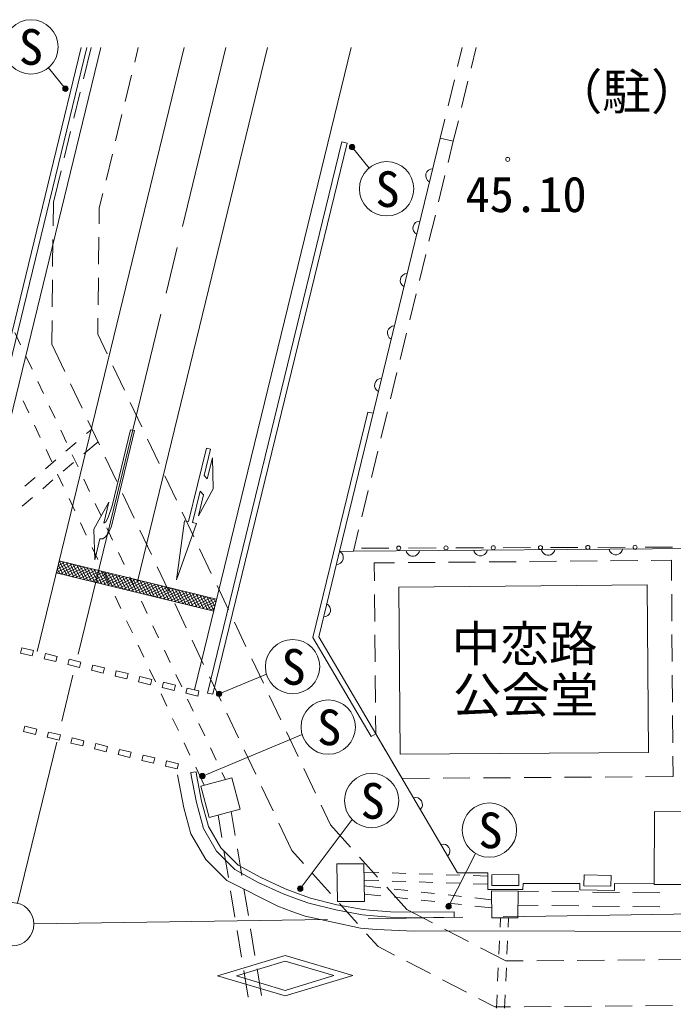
# Model space of a CAD drawing. Units: millimetres, scale not verified. Extents: x 40000 to 680000, y 20000 to 380000.
# Drawn here: x 535693 to 559882, y 283411 to 320003 of the extents above; entities that cross this region are included whole.
import ezdxf
from ezdxf.enums import TextEntityAlignment as Align

# ---------------------------------------------------------------- set-up
doc = ezdxf.new("R2010")
doc.units = ezdxf.units.MM
doc.header["$LTSCALE"] = 1000
doc.linetypes.add('CHAIN', pattern=[18.5, 12, -1.5, 3.5, -1.5])
for name, color, linetype, lineweight in [('M-BGD', 7, 'Continuous', 13), ('M-BMK', 2, 'CHAIN', 13), ('M-BMK-SRVR', 3, 'Continuous', 13), ('M-STR-STRC', 7, 'Continuous', 13)]:
    doc.layers.add(name, color=color, linetype=linetype, lineweight=lineweight)
doc.styles.add('ＭＳ ゴシック', font='')
doc.styles.get('ＭＳ ゴシック').set_extended_font_data('MS Gothic')

msp = doc.modelspace()

# ---------------------------------------------------------------- linework, layer by layer
at = {"layer": 'M-BGD'}
for p, q in [((532737, 297494), (537971, 318971)), ((532932, 297447), (538177, 318971)), ((536331, 309285), (538692, 318971)), ((536332, 296618), (541779, 318971)), ((538049, 317813), (538331, 318971)), ((539950, 318434), (540081, 318971)), ((540052, 299211), (544867, 318971)), ((543323, 318971), (541711, 312355)), ((542162, 295198), (547955, 318971)), ((551901, 318270), (552072, 318971)), ((552401, 318211), (552587, 318971)), ((539595, 316977), (539832, 317949)), ((551546, 316812), (551783, 317784)), ((552046, 316753), (552283, 317725)), ((537694, 316355), (537931, 317327)), ((539240, 315520), (539477, 316491)), ((551257, 315625), (551428, 316327)), ((551742, 315507), (551928, 316267)), ((537339, 314898), (537576, 315870)), ((542647, 295079), (547619, 315482)), ((542842, 295032), (547814, 315435)), ((547528, 300324), (551257, 315625)), ((547814, 315435), (547619, 315482)), ((551257, 315625), (551742, 315507)), ((551550, 314718), (551742, 315507)), ((538885, 314062), (539122, 315034)), ((536938, 313254), (537220, 314412)), ((551195, 313261), (551432, 314233)), ((536928, 312374), (536938, 313254)), ((538636, 313040), (538767, 313577)), ((538629, 312454), (538636, 313040)), ((550840, 311804), (551077, 312775)), ((536910, 310874), (536922, 311874)), ((538611, 310954), (538623, 311954)), ((541521, 311578), (541107, 309877)), ((550485, 310346), (550722, 311318)), ((536893, 309374), (536904, 310374)), ((538594, 309454), (538605, 310454)), ((550130, 308889), (550366, 309860)), ((533418, 297329), (536331, 309285)), ((536876, 307995), (536887, 308875)), ((538581, 308368), (538588, 308954)), ((540918, 309100), (539305, 302484)), ((535507, 308426), (535721, 307974)), ((538925, 307642), (538581, 308368)), ((549775, 307432), (550011, 308403)), ((537358, 306980), (536876, 307995)), ((535934, 307521), (536147, 307069)), ((539568, 306287), (539139, 307191)), ((549419, 305974), (549656, 306946)), ((536360, 306617), (536573, 306164)), ((538000, 305624), (537572, 306528)), ((536026, 305447), (535813, 305900)), ((536786, 305712), (536999, 305260)), ((540210, 304932), (539782, 305835)), ((546545, 297134), (548579, 305481)), ((548579, 305481), (548773, 305434)), ((549064, 304517), (549301, 305488)), ((536452, 304543), (536239, 304995)), ((538367, 304852), (538166, 304681)), ((538643, 304269), (538215, 305172)), ((539798, 304828), (539944, 304793)), ((537212, 304807), (537425, 304355)), ((540853, 303576), (540424, 304480)), ((536878, 303638), (536665, 304090)), ((537785, 304357), (537404, 304033)), ((538589, 304384), (538065, 303939)), ((537638, 303903), (537851, 303450)), ((539286, 302913), (538857, 303817)), ((548709, 303059), (548946, 304031)), ((537023, 303709), (536643, 303385)), ((537684, 303615), (537304, 303291)), ((536262, 303061), (535881, 302737)), ((537304, 302733), (537091, 303186)), ((538064, 302998), (538277, 302546)), ((541496, 302221), (541067, 303124)), ((536923, 302967), (536542, 302643)), ((536161, 302319), (535780, 301995)), ((537730, 301829), (537517, 302281)), ((539305, 302484), (537852, 296519)), ((539928, 301558), (539500, 302462)), ((548354, 301602), (548591, 302574)), ((538490, 302093), (538703, 301641)), ((542138, 300866), (541710, 301769)), ((538156, 300924), (537943, 301376)), ((538916, 301189), (539130, 300736)), ((540571, 300203), (540143, 301106)), ((548043, 300328), (548236, 301116)), ((538582, 300019), (538369, 300472)), ((548045, 300335), (561514, 300437)), ((549353, 300443), (548338, 300439)), ((551103, 300450), (550088, 300446)), ((552853, 300456), (551838, 300452)), ((554603, 300463), (553588, 300459)), ((556353, 300470), (555338, 300466)), ((558103, 300477), (557088, 300473)), ((559853, 300483), (558838, 300479)), ((539343, 300284), (539556, 299832)), ((542781, 299510), (542352, 300414)), ((546758, 297165), (547528, 300324)), ((547528, 300324), (548043, 300328)), ((549993, 300350), (550014, 300290)), ((550014, 300290), (550044, 300240)), ((550044, 300240), (550095, 300191)), ((550095, 300191), (550145, 300161)), ((550145, 300161), (550205, 300141)), ((550205, 300141), (550285, 300142)), ((550285, 300142), (550345, 300162)), ((550345, 300162), (550395, 300193)), ((550395, 300193), (550444, 300243)), ((550444, 300243), (550474, 300293)), ((550474, 300293), (550493, 300354)), ((552498, 300369), (552518, 300309)), ((552518, 300309), (552549, 300259)), ((552549, 300259), (552599, 300209)), ((552599, 300209), (552649, 300180)), ((552649, 300180), (552710, 300160)), ((552710, 300160), (552790, 300161)), ((552790, 300161), (552849, 300181)), ((552849, 300181), (552899, 300212)), ((552899, 300212), (552949, 300262)), ((552949, 300262), (552978, 300312)), ((552978, 300312), (552998, 300372)), ((555002, 300388), (555023, 300328)), ((555023, 300328), (555053, 300278)), ((555053, 300278), (555104, 300228)), ((555104, 300228), (555154, 300199)), ((555154, 300199), (555214, 300179)), ((555214, 300179), (555294, 300180)), ((555294, 300180), (555354, 300200)), ((555354, 300200), (555404, 300231)), ((555404, 300231), (555453, 300281)), ((555453, 300281), (555483, 300331)), ((555483, 300331), (555502, 300391)), ((557507, 300407), (557527, 300347)), ((557527, 300347), (557558, 300297)), ((557558, 300297), (557608, 300247)), ((557608, 300247), (557658, 300218)), ((557658, 300218), (557718, 300198)), ((557718, 300198), (557798, 300199)), ((557798, 300199), (557858, 300219)), ((557858, 300219), (557908, 300250)), ((557908, 300250), (557958, 300300)), ((557958, 300300), (557987, 300350)), ((557987, 300350), (558007, 300410)), ((537640, 299851), (537042, 299533)), ((537494, 299886), (537074, 299663)), ((537348, 299922), (537106, 299793)), ((537303, 299470), (537114, 299825)), ((537202, 299957), (537138, 299923)), ((537149, 299970), (542978, 298550)), ((537433, 299438), (537150, 299970)), ((537786, 299815), (537189, 299497)), ((537563, 299406), (537280, 299938)), ((537932, 299779), (537335, 299462)), ((537693, 299375), (537410, 299907)), ((538078, 299744), (537481, 299426)), ((537823, 299343), (537540, 299875)), ((538225, 299708), (537627, 299391)), ((537953, 299311), (537670, 299843)), ((538083, 299279), (537800, 299811)), ((538213, 299248), (537930, 299780)), ((538343, 299216), (538061, 299748)), ((538473, 299184), (538191, 299716)), ((541214, 298847), (540785, 299751)), ((548816, 299895), (549566, 299902)), ((548822, 299232), (548816, 299895)), ((550066, 299907), (551066, 299916)), ((551566, 299920), (552566, 299929)), ((553066, 299934), (554066, 299942)), ((554566, 299947), (555566, 299956)), ((556066, 299960), (557066, 299969)), ((557566, 299974), (558566, 299983)), ((559066, 299987), (559816, 299994)), ((559816, 299994), (559822, 299242)), ((537042, 299533), (542872, 298112)), ((537173, 299501), (537078, 299679)), ((538371, 299673), (537773, 299355)), ((538517, 299637), (537919, 299319)), ((538663, 299601), (538065, 299284)), ((538809, 299566), (538211, 299248)), ((538603, 299153), (538321, 299685)), ((538955, 299530), (538357, 299213)), ((538734, 299121), (538451, 299653)), ((539101, 299495), (538504, 299177)), ((538864, 299089), (538581, 299621)), ((539247, 299459), (538650, 299141)), ((538994, 299058), (538711, 299590)), ((539009, 299115), (538796, 299567)), ((539393, 299423), (538796, 299106)), ((539124, 299026), (538841, 299558)), ((539540, 299388), (538942, 299070)), ((539254, 298994), (538971, 299526)), ((539686, 299352), (539088, 299035)), ((539384, 298962), (539101, 299494)), ((539514, 298931), (539231, 299463)), ((539644, 298899), (539361, 299431)), ((539774, 298867), (539491, 299399)), ((539904, 298836), (539622, 299368)), ((540034, 298804), (539752, 299336)), ((539769, 299379), (539982, 298927)), ((539832, 299316), (539234, 298999)), ((539978, 299281), (539380, 298963)), ((540124, 299245), (539526, 298928)), ((540270, 299210), (539672, 298892)), ((540416, 299174), (539819, 298857)), ((540164, 298772), (539882, 299304)), ((540562, 299138), (539965, 298821)), ((540295, 298741), (540012, 299273)), ((540708, 299103), (540111, 298785)), ((540425, 298709), (540142, 299241)), ((540855, 299067), (540257, 298750)), ((540555, 298677), (540272, 299209)), ((540685, 298645), (540402, 299178)), ((541001, 299032), (540403, 298714)), ((540815, 298614), (540532, 299146)), ((541147, 298996), (540549, 298678)), ((540945, 298582), (540662, 299114)), ((541293, 298960), (540695, 298643)), ((541075, 298550), (540792, 299082)), ((541205, 298519), (540922, 299051)), ((541335, 298487), (541052, 299019)), ((541465, 298455), (541183, 298987)), ((543424, 298155), (542995, 299058)), ((549723, 299004), (558923, 299086)), ((549723, 299004), (549769, 292815)), ((558969, 292883), (558923, 299086)), ((539435, 298210), (539222, 298662)), ((541439, 298925), (540841, 298607)), ((541585, 298889), (540987, 298572)), ((541731, 298854), (541134, 298536)), ((541877, 298818), (541280, 298500)), ((541595, 298424), (541313, 298956)), ((542023, 298782), (541426, 298465)), ((541725, 298392), (541443, 298924)), ((542170, 298747), (541572, 298429)), ((541856, 298360), (541573, 298892)), ((541986, 298328), (541703, 298861)), ((542316, 298711), (541718, 298394)), ((542116, 298297), (541833, 298829)), ((542462, 298676), (541864, 298358)), ((542246, 298265), (541963, 298797)), ((542608, 298640), (542010, 298322)), ((542376, 298233), (542093, 298765)), ((542754, 298604), (542156, 298287)), ((542506, 298202), (542223, 298734)), ((542636, 298170), (542353, 298702)), ((542766, 298138), (542483, 298670)), ((542879, 298140), (542613, 298639)), ((542914, 298286), (542744, 298607)), ((548835, 297732), (548826, 298732)), ((559825, 298742), (559833, 297742)), ((540195, 298475), (540408, 298022)), ((541856, 297492), (541428, 298396)), ((542900, 298569), (542302, 298251)), ((542964, 298489), (542449, 298216)), ((542932, 298359), (542595, 298180)), ((542900, 298229), (542741, 298144)), ((542950, 298432), (542874, 298575)), ((539861, 297305), (539648, 297758)), ((540621, 297570), (540834, 297118)), ((544066, 296800), (543638, 297703)), ((546545, 297134), (548699, 293468)), ((546758, 297165), (551894, 288426)), ((548848, 296232), (548840, 297232)), ((559836, 297242), (559844, 296242)), ((540287, 296401), (540074, 296853)), ((542499, 296137), (542071, 297040)), ((535721, 296561), (535768, 296756)), ((535721, 296561), (536158, 296455)), ((535768, 296756), (536206, 296649)), ((536158, 296455), (536206, 296649)), ((536596, 296348), (536643, 296543)), ((536643, 296543), (537080, 296436)), ((537033, 296242), (537080, 296436)), ((541047, 296665), (541260, 296213)), ((536596, 296348), (537033, 296242)), ((537470, 296135), (537517, 296330)), ((537470, 296135), (537907, 296029)), ((537517, 296330), (537954, 296223)), ((537907, 296029), (537954, 296223)), ((538344, 295922), (538392, 296116)), ((538392, 296116), (538829, 296010)), ((544709, 295444), (544280, 296348)), ((537662, 295741), (537248, 294041)), ((538344, 295922), (538782, 295816)), ((538782, 295816), (538829, 296010)), ((539219, 295709), (539266, 295903)), ((539219, 295709), (539656, 295603)), ((539266, 295903), (539703, 295797)), ((539656, 295603), (539703, 295797)), ((540093, 295496), (540141, 295690)), ((540141, 295690), (540578, 295584)), ((540713, 295496), (540500, 295948)), ((541473, 295761), (541686, 295308)), ((543142, 294781), (542713, 295685)), ((548861, 294732), (548853, 295732)), ((559848, 295742), (559855, 294742)), ((540093, 295496), (540530, 295389)), ((540530, 295389), (540578, 295584)), ((540968, 295283), (541015, 295477)), ((541015, 295477), (541452, 295371)), ((541405, 295176), (541452, 295371)), ((541139, 294592), (540926, 295044)), ((540968, 295283), (541405, 295176)), ((541842, 295070), (541889, 295264)), ((541842, 295070), (542279, 294963)), ((541889, 295264), (542327, 295158)), ((542279, 294963), (542327, 295158)), ((542842, 295032), (542647, 295079)), ((545352, 294089), (544923, 294992)), ((541899, 294856), (542112, 294404)), ((543784, 293426), (543356, 294330)), ((548871, 293569), (548866, 294232)), ((559859, 294242), (559866, 293242)), ((535836, 293653), (535883, 293848)), ((535883, 293848), (536320, 293741)), ((541565, 293687), (541352, 294139)), ((542325, 293951), (542539, 293499)), ((535836, 293653), (536273, 293547)), ((536273, 293547), (536320, 293741)), ((536710, 293440), (536758, 293634)), ((536758, 293634), (537195, 293528)), ((537147, 293334), (537195, 293528)), ((545994, 292733), (545566, 293637)), ((548699, 293468), (548871, 293569)), ((549231, 292958), (548871, 293569)), ((537059, 293264), (535605, 287298)), ((536710, 293440), (537147, 293334)), ((537585, 293227), (537632, 293421)), ((537585, 293227), (538022, 293121)), ((537632, 293421), (538069, 293315)), ((538022, 293121), (538069, 293315)), ((538459, 293014), (538506, 293208)), ((538506, 293208), (538944, 293102)), ((541992, 292782), (541778, 293235)), ((538459, 293014), (538896, 292907)), ((538896, 292907), (538944, 293102)), ((539333, 292801), (539381, 292995)), ((539333, 292801), (539771, 292694)), ((539381, 292995), (539818, 292889)), ((539771, 292694), (539818, 292889)), ((540208, 292588), (540255, 292782)), ((540255, 292782), (540692, 292676)), ((542752, 293047), (542965, 292594)), ((544427, 292071), (543999, 292974)), ((558969, 292883), (549769, 292815)), ((559870, 292742), (559876, 291990)), ((540208, 292588), (540645, 292481)), ((540645, 292481), (540692, 292676)), ((541082, 292375), (541130, 292569)), ((541082, 292375), (541519, 292268)), ((541130, 292569), (541567, 292463)), ((541519, 292268), (541567, 292463)), ((549843, 291915), (549484, 292527)), ((542518, 291664), (542205, 292330)), ((543178, 292142), (543303, 291876)), ((546637, 291378), (546208, 292282)), ((550860, 291923), (549843, 291915)), ((552359, 291934), (551360, 291927)), ((553859, 291945), (552859, 291938)), ((555359, 291957), (554359, 291949)), ((556859, 291968), (555859, 291960)), ((558359, 291979), (557359, 291971)), ((559876, 291990), (558859, 291983)), ((545070, 290715), (544641, 291619)), ((547195, 290201), (546851, 290926)), ((543171, 289736), (543034, 290565)), ((543667, 289802), (543519, 290696)), ((559178, 287997), (559191, 290688)), ((559191, 290688), (561049, 290680)), ((545765, 289248), (545284, 290264)), ((547938, 289375), (547195, 290201)), ((543415, 288256), (543252, 289242)), ((543911, 288322), (543748, 289309)), ((546193, 288773), (545765, 289248)), ((547435, 288753), (548435, 288762)), ((547452, 287356), (547435, 288753)), ((548941, 288260), (548272, 289003)), ((548435, 288762), (548452, 287362)), ((547196, 287658), (546527, 288401)), ((548439, 288454), (548980, 288437)), ((549480, 288420), (549979, 288404)), ((550479, 288388), (550979, 288371)), ((551479, 288355), (551978, 288339)), ((553019, 288424), (551894, 288426)), ((553019, 288424), (553020, 287804)), ((553169, 288355), (554169, 288356)), ((553170, 287955), (553169, 288355)), ((554169, 288356), (554170, 287956)), ((556577, 287947), (556587, 288347)), ((556587, 288347), (557586, 288324)), ((548442, 288154), (548982, 288136)), ((549482, 288120), (549981, 288104)), ((550481, 288087), (550981, 288071)), ((551481, 288055), (551980, 288038)), ((552478, 288322), (553019, 288304)), ((552480, 288022), (553020, 288004)), ((554315, 287806), (554330, 288029)), ((554330, 288029), (556429, 288028)), ((556429, 288028), (556424, 287800)), ((557586, 288324), (557577, 287924)), ((557706, 287771), (557711, 288023)), ((557711, 288023), (559178, 288020)), ((561036, 287988), (559178, 287997)), ((543659, 286776), (543496, 287763)), ((544155, 286842), (543992, 287829)), ((549061, 287874), (548445, 287941)), ((549064, 287572), (548449, 287639)), ((550018, 287062), (549275, 287888)), ((550055, 287766), (549558, 287820)), ((551050, 287658), (550552, 287712)), ((553020, 287804), (554315, 287806)), ((554140, 287744), (553154, 287758)), ((553154, 287758), (553163, 286760)), ((553170, 287955), (554170, 287956)), ((554131, 286752), (554140, 287744)), ((554136, 287744), (554891, 287735)), ((555391, 287729), (556391, 287718)), ((556424, 287800), (557706, 287771)), ((556577, 287947), (557577, 287924)), ((556891, 287712), (557891, 287700)), ((558391, 287694), (559391, 287683)), ((548452, 287362), (547452, 287356)), ((548199, 286542), (547530, 287286)), ((550059, 287464), (549562, 287518)), ((551053, 287356), (550556, 287410)), ((552044, 287550), (551547, 287604)), ((552047, 287248), (551550, 287302)), ((553157, 287429), (552541, 287496)), ((550966, 286572), (550018, 287062)), ((553160, 287127), (552544, 287194)), ((554888, 287215), (554135, 287224)), ((556388, 287198), (555388, 287209)), ((557888, 287180), (556888, 287192)), ((559388, 287163), (558388, 287174)), ((553163, 286760), (554131, 286752)), ((553488, 286757), (553472, 286409)), ((553788, 286755), (553773, 286408)), ((543903, 285296), (543741, 286283)), ((544399, 285362), (544236, 286349)), ((548961, 285695), (548534, 286171)), ((552298, 285882), (551410, 286342)), ((551781, 286271), (568966, 286238)), ((553450, 285909), (553428, 285410)), ((553750, 285909), (553728, 285409)), ((549568, 285381), (548961, 285695)), ((553689, 285161), (552742, 285652)), ((545516, 285364), (543018, 284607)), ((545516, 285155), (543714, 284609)), ((548018, 284621), (545516, 285364)), ((547322, 284619), (545516, 285155)), ((550900, 284692), (550012, 285151)), ((554333, 285167), (553689, 285161)), ((555833, 285179), (554833, 285171)), ((557332, 285192), (556332, 285183)), ((558832, 285204), (557832, 285196)), ((560332, 285217), (559332, 285208)), ((544147, 283816), (543985, 284803)), ((544643, 283882), (544481, 284869)), ((553405, 284910), (553383, 284411)), ((553705, 284910), (553683, 284410)), ((543018, 284607), (545520, 283864)), ((543714, 284609), (545519, 284073)), ((545519, 284073), (547322, 284619)), ((545520, 283864), (548018, 284621)), ((552232, 284002), (551344, 284462)), ((553282, 283458), (552676, 283772)), ((553360, 283911), (553338, 283412)), ((553661, 283911), (553638, 283411)), ((553861, 283463), (553282, 283458)), ((555361, 283475), (554361, 283467)), ((556861, 283488), (555861, 283479)), ((558360, 283500), (557361, 283492)), ((559860, 283513), (558860, 283504))]:
    msp.add_line(p, q, dxfattribs=at)
for points in [[(538658, 300783), (538762, 300792), (538869, 300864), (538969, 300991), (539083, 301258), (539944, 304793), (539798, 304828), (539112, 302011), (538968, 301574), (538876, 301413), (538800, 301366), (538990, 302143), (538438, 301146), (538469, 300006)], [(542371, 302554), (542493, 302422), (542303, 301645), (542855, 302642), (542824, 303782), (542635, 303005), (542513, 303137), (542749, 304109), (542604, 304145), (541941, 301424), (541795, 301460), (541493, 299269), (542232, 301353), (542087, 301389)], [(543853, 290786), (542700, 290475), (542394, 291631), (543549, 291942)]]:
    msp.add_lwpolyline(points, close=True, dxfattribs=at)
for points in [[(541537, 292050), (541768, 290825), (542027, 289865), (542581, 288921), (543363, 288140), (545240, 287184), (545768, 286992), (546256, 286815), (548310, 286369), (548895, 286322), (550295, 286263), (551781, 286271)], [(545939, 287462), (545440, 287644), (544521, 288066), (543660, 288550), (542980, 289229), (542492, 290060), (542230, 291030), (542040, 292028), (542028, 292142), (542227, 292163), (542238, 292057), (542425, 291075), (542678, 290138), (543139, 289353), (543782, 288711), (544612, 288245), (545516, 287829), (546007, 287650)], [(546007, 287650), (546454, 287488), (547433, 287244), (548409, 287063), (548642, 287045)], [(548626, 286845), (548383, 286864), (547390, 287048), (546395, 287296), (545939, 287462)], [(551770, 286783), (551768, 286983), (550238, 286962), (549417, 286983), (548642, 287045)], [(548626, 286845), (549407, 286783), (549990, 286768), (550238, 286762), (551770, 286783)]]:
    msp.add_lwpolyline(points, dxfattribs=at)
for centre in [(553755, 314835), (549720, 300444), (551470, 300451), (553220, 300458), (554970, 300465), (556720, 300471), (558470, 300478)]:
    msp.add_circle(centre, 75, dxfattribs=at)
for centre, start, end in [((550975, 314234), 88.985, 243.6242), ((550502, 312293), 88.985, 243.6242), ((550030, 310352), 88.985, 243.6242), ((549557, 308412), 88.985, 243.6242), ((549084, 306471), 88.985, 243.6242), ((547414, 300095), 268.985, 63.6242), ((546941, 298154), 268.985, 63.6242), ((550343, 290955), 313.1215, 107.7607), ((551355, 289233), 313.1215, 107.7607)]:
    msp.add_arc(centre, 256, start, end, dxfattribs=at)
at = {"layer": 'M-BMK'}
for p, q in [((565588, 286983), (553589, 286799)), ((547090, 286700), (536215, 286533)), ((552090, 286776), (548590, 286723))]:
    msp.add_line(p, q, dxfattribs=at)
at = {"layer": 'M-BMK-SRVR'}
msp.add_circle((535415, 286521), 800, dxfattribs=at)
at = {"layer": 'M-STR-STRC'}
for p, q in [((536756, 318228), (537384, 317450)), ((548623, 314514), (547995, 315291)), ((544825, 295783), (543072, 295049)), ((546142, 293546), (542452, 292003)), ((547998, 290396), (546076, 287837)), ((552567, 289138), (551566, 287180))]:
    msp.add_line(p, q, dxfattribs=at)
for centre, radius in [((536108, 318997), 1006), ((537385, 317451), 100), ((537385, 317451), 90), ((537385, 317451), 80), ((537385, 317451), 70), ((537385, 317451), 60), ((537385, 317451), 50), ((537385, 317451), 40), ((537385, 317451), 30), ((537385, 317451), 20), ((537385, 317451), 10), ((547994, 315291), 100), ((547994, 315291), 90), ((547994, 315291), 80), ((547994, 315291), 70), ((547994, 315291), 60), ((547994, 315291), 50), ((547994, 315291), 40), ((547994, 315291), 30), ((547994, 315291), 20), ((547994, 315291), 10), ((549272, 313745), 1006), ((545793, 296057), 1006), ((543072, 295050), 100), ((543072, 295050), 90), ((543072, 295050), 80), ((543072, 295050), 70), ((543072, 295050), 60), ((543072, 295050), 50), ((543072, 295050), 40), ((543072, 295050), 30), ((543072, 295050), 20), ((543072, 295050), 10), ((547111, 293820), 1006), ((542452, 292003), 100), ((542452, 292003), 90), ((542452, 292003), 80), ((542452, 292003), 70), ((542452, 292003), 60), ((542452, 292003), 50), ((542452, 292003), 40), ((542452, 292003), 30), ((542452, 292003), 20), ((542452, 292003), 10), ((548719, 291097), 1006), ((553078, 290005), 1006), ((546075, 287838), 100), ((546075, 287838), 90), ((546075, 287838), 80), ((546075, 287838), 70), ((546075, 287838), 60), ((546075, 287838), 50), ((546075, 287838), 40), ((546075, 287838), 30), ((546075, 287838), 20), ((546075, 287838), 10), ((551565, 287180), 100), ((551565, 287180), 90), ((551565, 287180), 80), ((551565, 287180), 70), ((551565, 287180), 60), ((551565, 287180), 50), ((551565, 287180), 40), ((551565, 287180), 30), ((551565, 287180), 20), ((551565, 287180), 10)]:
    msp.add_circle(centre, radius, dxfattribs=at)

# ---------------------------------------------------------------- texts
at = {"layer": 'M-BGD', "style": 'ＭＳ ゴシック'}
for s, p in [('（駐）', (555459, 316284)), ('45.10', (552188, 312486)), ('中恋路', (551679, 295851)), ('公会堂', (551726, 293949))]:
    msp.add_text(s, height=1320, dxfattribs=at).set_placement(p, align=Align.BOTTOM_LEFT)
at = {"layer": 'M-STR-STRC', "style": 'ＭＳ ゴシック'}
for p in [(536108, 318997), (549308, 313733), (545830, 296046), (547147, 293809), (548756, 291086), (553115, 289994)]:
    msp.add_text('S', height=1320, dxfattribs=at).set_placement(p, align=Align.MIDDLE_CENTER)

doc.saveas('drawing.dxf')
